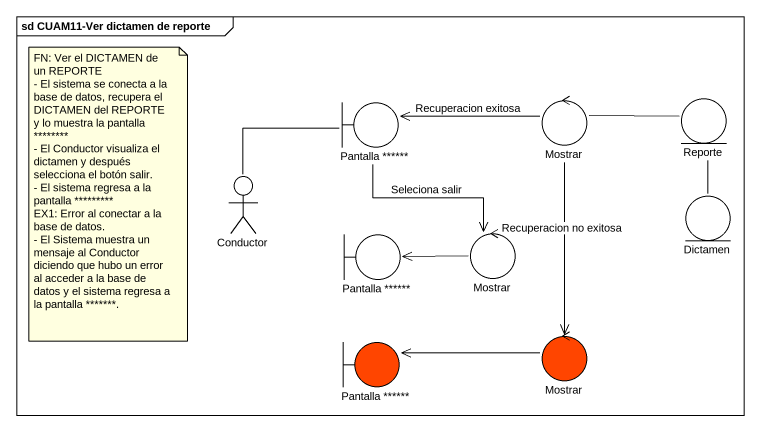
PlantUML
@startuml
mainframe sd CUAM11-Ver dictamen de reporte
control Mostrar
entity Reporte
boundary "Pantalla ~**~**~**" as Pantalla
actor Conductor
boundary "Pantalla ~**~**~**" as Pantalla_2
control "Mostrar" as Mostrar_2
entity Dictamen
boundary "Pantalla ~**~**~**" as Pantalla_3 #FF4500
control "Mostrar" as Mostrar_3 #FF4500
Mostrar -left-> Pantalla : Recuperacion exitosa
Mostrar --> Mostrar_3 : Recuperacion no exitosa
Reporte -left- Mostrar
Reporte -- Dictamen
Pantalla --> Mostrar_2 : Seleciona salir
Conductor -up- Pantalla
Mostrar_2 -left-> Pantalla_2
Mostrar_3 -left-> Pantalla_3
note as N1
  FN: Ver el DICTAMEN de un REPORTE
  - El sistema se conecta a la base de datos, recupera el DICTAMEN del REPORTE y lo muestra la pantalla ~**~**~**~**
  - El Conductor visualiza el dictamen y después selecciona el botón salir.
  - El sistema regresa a la pantalla ~**~**~**~***
  EX1: Error al conectar a la base de datos.
  - El Sistema muestra un mensaje al Conductor diciendo que hubo un error al acceder a la base de datos y el sistema regresa a la pantalla ~**~**~***.
end note
@enduml
